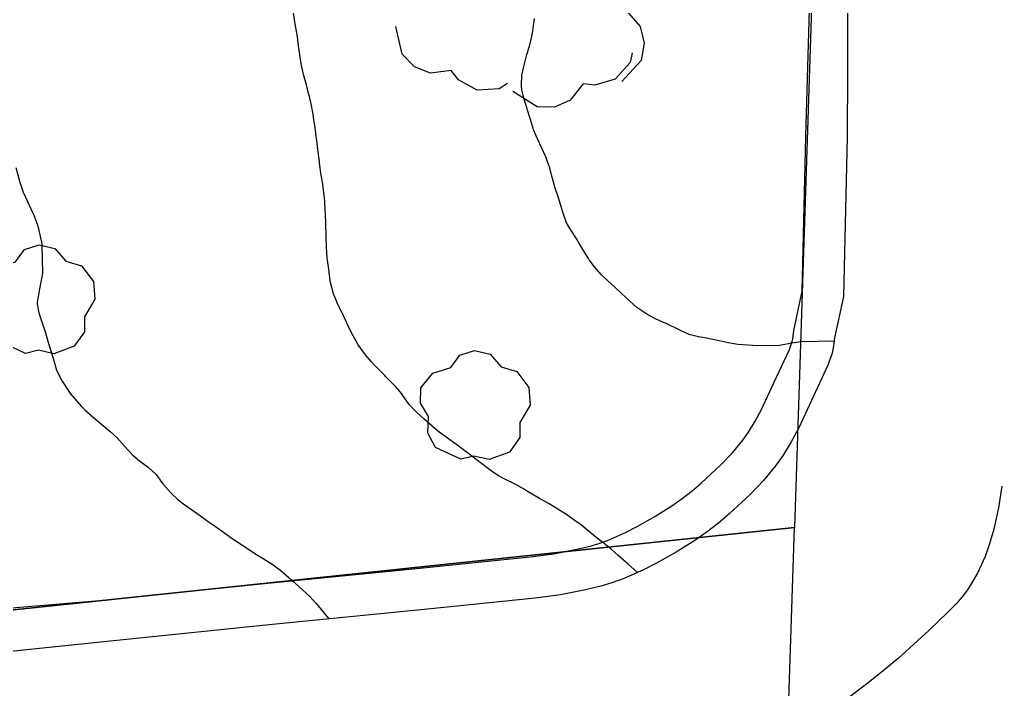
# Model space of a CAD drawing. Extents: x 483350 to 484165, y 4631134 to 4631561.
# Drawn here: x 483971.46 to 484006.58, y 4631310.41 to 4631334.36 of the extents above; entities that cross this region are included whole.
import ezdxf

# ---------------------------------------------------------------- set-up
doc = ezdxf.new("R2010")
doc.units = 0
doc.header["$MEASUREMENT"] = 0
doc.layers.add('1000_corbes', color=35, linetype='Continuous', plot=False)
doc.layers.add('_arees', color=31, linetype='Continuous', plot=False)
doc.layers.add('_POUM POLIGON', color=5, linetype='Continuous', lineweight=30)
doc.layers.add('illes', color=252, linetype='Continuous')
doc.layers.add('voreres', color=252, linetype='Continuous')
doc.layers.add('vegetació_ boscos', color=7, linetype='Continuous', true_color=0x8bb078)
doc.layers.add('vegetació_arbres', color=7, linetype='Continuous', true_color=0x8bb078)

msp = doc.modelspace()

# ---------------------------------------------------------------- linework, layer by layer
at = {"layer": '1000_corbes', "flags": 128}
for points in [[(483993.559, 4631314.583), (483993.231, 4631314.879), (483992.877, 4631315.197), (483992.604, 4631315.435), (483992.366, 4631315.625), (483992.071, 4631315.848), (483991.8, 4631316.081), (483991.559, 4631316.282), (483991.334, 4631316.436), (483991.006, 4631316.673), (483990.719, 4631316.853), (483990.406, 4631317.038), (483990.064, 4631317.235), (483989.589, 4631317.512), (483989.48, 4631317.575), (483989.211, 4631317.731), (483988.791, 4631317.932), (483988.59, 4631318.046), (483988.329, 4631318.222), (483987.893, 4631318.554), (483987.731, 4631318.673), (483987.385, 4631318.937), (483987.099, 4631319.149), (483986.986, 4631319.232), (483986.725, 4631319.424), (483986.469, 4631319.608), (483986.315, 4631319.733), (483985.933, 4631320.075), (483985.681, 4631320.302), (483985.639, 4631320.34), (483985.395, 4631320.594), (483985.17, 4631320.918), (483985.129, 4631320.971), (483984.918, 4631321.228), (483984.564, 4631321.59), (483984.52, 4631321.632), (483984.229, 4631321.924), (483984.038, 4631322.133), (483983.833, 4631322.372), (483983.574, 4631322.727), (483983.507, 4631322.832), (483983.335, 4631323.154), (483983.172, 4631323.506), (483983.142, 4631323.568), (483983.006, 4631323.851), (483982.836, 4631324.2), (483982.806, 4631324.263), (483982.685, 4631324.549), (483982.583, 4631324.959), (483982.574, 4631325.018), (483982.521, 4631325.434), (483982.474, 4631325.762), (483982.467, 4631325.828), (483982.438, 4631326.22), (483982.428, 4631326.613), (483982.427, 4631326.681), (483982.418, 4631327.021), (483982.399, 4631327.444), (483982.396, 4631327.517), (483982.381, 4631327.891), (483982.322, 4631328.361), (483982.305, 4631328.488), (483982.253, 4631328.795), (483982.193, 4631329.228), (483982.186, 4631329.289), (483982.134, 4631329.709), (483982.093, 4631330.034), (483982.085, 4631330.1), (483982.033, 4631330.503), (483981.979, 4631330.842), (483981.968, 4631330.908), (483981.901, 4631331.292), (483981.814, 4631331.655), (483981.798, 4631331.715), (483981.719, 4631332.021), (483981.616, 4631332.391), (483981.6, 4631332.454), (483981.533, 4631332.78), (483981.46, 4631333.261), (483981.448, 4631333.328), (483981.403, 4631333.742), (483981.322, 4631334.214), (483981.311, 4631334.28), (483981.234, 4631334.759)], [(483993.559, 4631314.583), (483993.231, 4631314.879), (483992.877, 4631315.197), (483992.604, 4631315.435), (483992.366, 4631315.625), (483992.071, 4631315.848), (483991.8, 4631316.081), (483991.559, 4631316.282), (483991.334, 4631316.436), (483991.006, 4631316.673), (483990.719, 4631316.853), (483990.406, 4631317.038), (483990.064, 4631317.235), (483989.589, 4631317.512), (483989.48, 4631317.575), (483989.211, 4631317.731), (483988.791, 4631317.932), (483988.59, 4631318.046), (483988.329, 4631318.222), (483987.893, 4631318.554), (483987.731, 4631318.673), (483987.385, 4631318.937), (483987.099, 4631319.149), (483986.986, 4631319.232), (483986.725, 4631319.424), (483986.469, 4631319.608), (483986.315, 4631319.733), (483985.933, 4631320.075), (483985.681, 4631320.302), (483985.639, 4631320.34), (483985.395, 4631320.594), (483985.17, 4631320.918), (483985.129, 4631320.971), (483984.918, 4631321.228), (483984.564, 4631321.59), (483984.52, 4631321.632), (483984.229, 4631321.924), (483984.038, 4631322.133), (483983.833, 4631322.372), (483983.574, 4631322.727), (483983.507, 4631322.832), (483983.335, 4631323.154), (483983.172, 4631323.506), (483983.142, 4631323.568), (483983.006, 4631323.851), (483982.836, 4631324.2), (483982.806, 4631324.263), (483982.685, 4631324.549), (483982.583, 4631324.959), (483982.574, 4631325.018), (483982.521, 4631325.434), (483982.474, 4631325.762), (483982.467, 4631325.828), (483982.438, 4631326.22), (483982.428, 4631326.613), (483982.427, 4631326.681), (483982.418, 4631327.021), (483982.399, 4631327.444), (483982.396, 4631327.517), (483982.381, 4631327.891), (483982.322, 4631328.361), (483982.305, 4631328.488), (483982.253, 4631328.795), (483982.193, 4631329.228), (483982.186, 4631329.289), (483982.134, 4631329.709), (483982.093, 4631330.034), (483982.085, 4631330.1), (483982.033, 4631330.503), (483981.979, 4631330.842), (483981.968, 4631330.908), (483981.901, 4631331.292), (483981.814, 4631331.655), (483981.798, 4631331.715), (483981.719, 4631332.021), (483981.616, 4631332.391), (483981.6, 4631332.454), (483981.533, 4631332.78), (483981.46, 4631333.261), (483981.448, 4631333.328), (483981.403, 4631333.742), (483981.322, 4631334.214), (483981.311, 4631334.28), (483981.234, 4631334.759)], [(484000.601, 4631322.857), (483999.423, 4631322.838), (483999.079, 4631322.793), (483998.718, 4631322.722), (483998.626, 4631322.708), (483997.863, 4631322.695), (483997.147, 4631322.743), (483996.808, 4631322.797), (483996.484, 4631322.871), (483996.429, 4631322.884), (483996.029, 4631322.963), (483995.748, 4631323.012), (483995.406, 4631323.096), (483995.106, 4631323.238), (483994.562, 4631323.501), (483994.513, 4631323.521), (483994.178, 4631323.672), (483993.902, 4631323.823), (483993.858, 4631323.852), (483993.54, 4631324.069), (483993.288, 4631324.288), (483993.249, 4631324.326), (483992.997, 4631324.566), (483992.754, 4631324.787), (483992.518, 4631325), (483992.265, 4631325.238), (483992.024, 4631325.515), (483991.838, 4631325.771), (483991.808, 4631325.814), (483991.606, 4631326.133), (483991.441, 4631326.427), (483991.413, 4631326.477), (483991.171, 4631326.851), (483991.029, 4631327.097), (483990.905, 4631327.432), (483990.82, 4631327.713), (483990.728, 4631328.024), (483990.607, 4631328.371), (483990.591, 4631328.419), (483990.509, 4631328.728), (483990.412, 4631329.092), (483990.396, 4631329.141), (483990.286, 4631329.455), (483990.14, 4631329.765), (483989.983, 4631330.09), (483989.849, 4631330.417), (483989.834, 4631330.463), (483989.735, 4631330.783), (483989.633, 4631331.118), (483989.616, 4631331.165), (483989.504, 4631331.513), (483989.423, 4631331.847), (483989.409, 4631332.003), (483989.427, 4631332.374), (483989.497, 4631332.683), (483989.508, 4631332.734), (483989.607, 4631333.106), (483989.697, 4631333.415), (483989.736, 4631333.552), (483989.811, 4631333.877), (483989.879, 4631334.398)], [(484000.601, 4631322.857), (483999.423, 4631322.838), (483999.079, 4631322.793), (483998.718, 4631322.722), (483998.626, 4631322.708), (483997.863, 4631322.695), (483997.147, 4631322.743), (483996.808, 4631322.797), (483996.484, 4631322.871), (483996.429, 4631322.884), (483996.029, 4631322.963), (483995.748, 4631323.012), (483995.406, 4631323.096), (483995.106, 4631323.238), (483994.562, 4631323.501), (483994.513, 4631323.521), (483994.178, 4631323.672), (483993.902, 4631323.823), (483993.858, 4631323.852), (483993.54, 4631324.069), (483993.288, 4631324.288), (483993.249, 4631324.326), (483992.997, 4631324.566), (483992.754, 4631324.787), (483992.518, 4631325), (483992.265, 4631325.238), (483992.024, 4631325.515), (483991.838, 4631325.771), (483991.808, 4631325.814), (483991.606, 4631326.133), (483991.441, 4631326.427), (483991.413, 4631326.477), (483991.171, 4631326.851), (483991.029, 4631327.097), (483990.905, 4631327.432), (483990.82, 4631327.713), (483990.728, 4631328.024), (483990.607, 4631328.371), (483990.591, 4631328.419), (483990.509, 4631328.728), (483990.412, 4631329.092), (483990.396, 4631329.141), (483990.286, 4631329.455), (483990.14, 4631329.765), (483989.983, 4631330.09), (483989.849, 4631330.417), (483989.834, 4631330.463), (483989.735, 4631330.783), (483989.633, 4631331.118), (483989.616, 4631331.165), (483989.504, 4631331.513), (483989.423, 4631331.847), (483989.409, 4631332.003), (483989.427, 4631332.374), (483989.497, 4631332.683), (483989.508, 4631332.734), (483989.607, 4631333.106), (483989.697, 4631333.415), (483989.736, 4631333.552), (483989.811, 4631333.877), (483989.879, 4631334.398)], [(483971.324, 4631329.066), (483971.47, 4631328.547), (483971.49, 4631328.48), (483971.588, 4631328.185), (483971.752, 4631327.835), (483971.916, 4631327.488), (483971.98, 4631327.344), (483972.115, 4631326.97), (483972.244, 4631326.397), (483972.252, 4631326.316), (483972.282, 4631325.294), (483972.272, 4631325.217), (483972.186, 4631324.791), (483972.092, 4631324.259), (483972.095, 4631324.184), (483972.147, 4631323.874), (483972.352, 4631323.268), (483972.373, 4631323.201), (483972.472, 4631322.857), (483972.634, 4631322.323), (483972.656, 4631322.255), (483972.778, 4631321.819), (483972.983, 4631321.431), (483973.026, 4631321.356), (483973.266, 4631320.992), (483973.676, 4631320.518), (483973.797, 4631320.407), (483974.097, 4631320.137), (483974.397, 4631319.875), (483974.697, 4631319.626), (483974.937, 4631319.413), (483975.219, 4631319.102), (483975.509, 4631318.782), (483975.747, 4631318.586), (483976.056, 4631318.354), (483976.341, 4631318.086), (483976.546, 4631317.811), (483976.582, 4631317.762), (483976.866, 4631317.431), (483977.132, 4631317.191), (483977.371, 4631317.006), (483977.689, 4631316.779), (483977.931, 4631316.609), (483978.211, 4631316.411), (483978.499, 4631316.202), (483978.974, 4631315.875), (483979.034, 4631315.831), (483979.466, 4631315.537), (483979.875, 4631315.268), (483980.168, 4631315.088), (483980.494, 4631314.882), (483980.804, 4631314.655), (483981.106, 4631314.396), (483981.334, 4631314.191), (483981.577, 4631313.972), (483981.838, 4631313.726), (483982.059, 4631313.484), (483982.197, 4631313.327), (483982.525, 4631312.927)], [(483971.324, 4631329.066), (483971.47, 4631328.547), (483971.49, 4631328.48), (483971.588, 4631328.185), (483971.752, 4631327.835), (483971.916, 4631327.488), (483971.98, 4631327.344), (483972.115, 4631326.97), (483972.244, 4631326.397), (483972.252, 4631326.316), (483972.282, 4631325.294), (483972.272, 4631325.217), (483972.186, 4631324.791), (483972.092, 4631324.259), (483972.095, 4631324.184), (483972.147, 4631323.874), (483972.352, 4631323.268), (483972.373, 4631323.201), (483972.472, 4631322.857), (483972.634, 4631322.323), (483972.656, 4631322.255), (483972.778, 4631321.819), (483972.983, 4631321.431), (483973.026, 4631321.356), (483973.266, 4631320.992), (483973.676, 4631320.518), (483973.797, 4631320.407), (483974.097, 4631320.137), (483974.397, 4631319.875), (483974.697, 4631319.626), (483974.937, 4631319.413), (483975.219, 4631319.102), (483975.509, 4631318.782), (483975.747, 4631318.586), (483976.056, 4631318.354), (483976.341, 4631318.086), (483976.546, 4631317.811), (483976.582, 4631317.762), (483976.866, 4631317.431), (483977.132, 4631317.191), (483977.371, 4631317.006), (483977.689, 4631316.779), (483977.931, 4631316.609), (483978.211, 4631316.411), (483978.499, 4631316.202), (483978.974, 4631315.875), (483979.034, 4631315.831), (483979.466, 4631315.537), (483979.875, 4631315.268), (483980.168, 4631315.088), (483980.494, 4631314.882), (483980.804, 4631314.655), (483981.106, 4631314.396), (483981.334, 4631314.191), (483981.577, 4631313.972), (483981.838, 4631313.726), (483982.059, 4631313.484), (483982.197, 4631313.327), (483982.525, 4631312.927)]]:
    msp.add_lwpolyline(points, dxfattribs=at)
at = {"layer": '_arees', "ltscale": 10}
msp.add_lwpolyline([(483999.177, 4631316.198), (483953.595, 4631311.39), (483949.089, 4631310.983), (483945.65, 4631310.625), (483955.254, 4631291.771, 0.305102), (483959.645, 4631289.33), (483994.414, 4631292.288, 0.38009), (483998.531, 4631296.624)], format="xyb", close=True, dxfattribs=at)
at = {"layer": '_POUM POLIGON'}
msp.add_line((484001.062, 4631373.274), (483999.177, 4631316.198), dxfattribs=at)
at = {"layer": '_POUM POLIGON', "linetype": 'Continuous'}
msp.add_lwpolyline([(483945.626, 4631310.67), (483953.595, 4631311.39), (483999.177, 4631316.198)], dxfattribs=at)
at = {"layer": 'illes', "flags": 128}
msp.add_lwpolyline([(483967.029, 4631312.973), (483974.313, 4631313.587), (483977.211, 4631313.885), (483980.107, 4631314.178), (483985.894, 4631314.759), (483989.729, 4631315.148), (483990.567, 4631315.26), (483991.388, 4631315.42), (483991.913, 4631315.546), (483992.214, 4631315.635), (483992.492, 4631315.736), (483993.129, 4631316.021), (483993.546, 4631316.234), (483994.186, 4631316.59), (483994.791, 4631316.969), (483995.166, 4631317.233), (483995.522, 4631317.509), (483995.858, 4631317.793), (483996.545, 4631318.439), (483996.957, 4631318.872), (483997.327, 4631319.317), (483997.533, 4631319.606), (483997.774, 4631320), (483997.995, 4631320.412), (483998.446, 4631321.368), (483998.997, 4631322.559), (483999.093, 4631322.845), (483999.116, 4631322.949), (483999.152, 4631323.243), (483999.456, 4631324.646), (483999.585, 4631330.192), (484000.262, 4631353.652)], dxfattribs=at)
msp.add_lwpolyline([(483967.029, 4631312.973), (483974.313, 4631313.587), (483977.211, 4631313.885), (483980.107, 4631314.178), (483985.894, 4631314.759), (483989.729, 4631315.148), (483990.567, 4631315.26), (483991.388, 4631315.42), (483991.913, 4631315.546), (483992.214, 4631315.635), (483992.492, 4631315.736), (483993.129, 4631316.021), (483993.546, 4631316.234), (483994.186, 4631316.59), (483994.791, 4631316.969), (483995.166, 4631317.233), (483995.522, 4631317.509), (483995.858, 4631317.793), (483996.545, 4631318.439), (483996.957, 4631318.872), (483997.327, 4631319.317), (483997.533, 4631319.606), (483997.774, 4631320), (483997.995, 4631320.412), (483998.446, 4631321.368), (483998.997, 4631322.559), (483999.093, 4631322.845), (483999.116, 4631322.949), (483999.152, 4631323.243), (483999.456, 4631324.646), (483999.585, 4631330.192), (484000.262, 4631353.652)], dxfattribs=at)
at = {"layer": 'vegetació_ boscos', "flags": 128}
for points in [[(483992.386, 4631336.584), (483992.72, 4631336.453), (483993.21, 4631335.83), (483993.294, 4631335.074), (483993.168, 4631334.669), (483993.661, 4631334.112), (483993.808, 4631333.518), (483993.69, 4631332.9), (483993.001, 4631332.144)], [(483992.386, 4631336.584), (483992.72, 4631336.453), (483993.21, 4631335.83), (483993.294, 4631335.074), (483993.168, 4631334.669), (483993.661, 4631334.112), (483993.808, 4631333.518), (483993.69, 4631332.9), (483993.001, 4631332.144)], [(483988.915, 4631332.08), (483988.617, 4631331.882), (483987.826, 4631331.837), (483987.158, 4631332.2), (483986.897, 4631332.534), (483986.158, 4631332.449), (483985.587, 4631332.668), (483985.148, 4631333.119), (483984.922, 4631334.116)], [(483988.915, 4631332.08), (483988.617, 4631331.882), (483987.826, 4631331.837), (483987.158, 4631332.2), (483986.897, 4631332.534), (483986.158, 4631332.449), (483985.587, 4631332.668), (483985.148, 4631333.119), (483984.922, 4631334.116)], [(483993.367, 4631333.172), (483993.296, 4631332.821), (483992.769, 4631332.229), (483992.04, 4631332.013), (483991.619, 4631332.066), (483991.157, 4631331.482), (483990.598, 4631331.234), (483989.969, 4631331.242), (483989.104, 4631331.787)], [(483993.367, 4631333.172), (483993.296, 4631332.821), (483992.769, 4631332.229), (483992.04, 4631332.013), (483991.619, 4631332.066), (483991.157, 4631331.482), (483990.598, 4631331.234), (483989.969, 4631331.242), (483989.104, 4631331.787)]]:
    msp.add_lwpolyline(points, dxfattribs=at)
at = {"layer": 'vegetació_arbres', "flags": 128}
for points in [[(483971.677, 4631322.422), (483970.769, 4631322.846), (483970.487, 4631323.354), (483970.509, 4631323.952), (483970.233, 4631324.432), (483970.241, 4631324.98), (483970.673, 4631325.502), (483971.313, 4631325.7), (483971.641, 4631326.14), (483972.157, 4631326.306), (483972.725, 4631326.176), (483973.117, 4631325.722), (483973.679, 4631325.556), (483974.105, 4631324.988), (483974.153, 4631324.362), (483973.777, 4631323.732), (483973.777, 4631323.196), (483973.413, 4631322.676), (483972.689, 4631322.408), (483972.135, 4631322.532), (483971.677, 4631322.422)], [(483971.677, 4631322.422), (483970.769, 4631322.846), (483970.487, 4631323.354), (483970.509, 4631323.952), (483970.233, 4631324.432), (483970.241, 4631324.98), (483970.673, 4631325.502), (483971.313, 4631325.7), (483971.641, 4631326.14), (483972.157, 4631326.306), (483972.725, 4631326.176), (483973.117, 4631325.722), (483973.679, 4631325.556), (483974.105, 4631324.988), (483974.153, 4631324.362), (483973.777, 4631323.732), (483973.777, 4631323.196), (483973.413, 4631322.676), (483972.689, 4631322.408), (483972.135, 4631322.532), (483971.677, 4631322.422)], [(483987.25, 4631318.636), (483986.342, 4631319.06), (483986.06, 4631319.568), (483986.082, 4631320.166), (483985.806, 4631320.646), (483985.814, 4631321.194), (483986.246, 4631321.716), (483986.886, 4631321.914), (483987.214, 4631322.354), (483987.73, 4631322.52), (483988.298, 4631322.39), (483988.69, 4631321.936), (483989.252, 4631321.77), (483989.678, 4631321.202), (483989.726, 4631320.576), (483989.35, 4631319.946), (483989.35, 4631319.41), (483988.986, 4631318.89), (483988.262, 4631318.622), (483987.708, 4631318.746), (483987.25, 4631318.636)], [(483987.25, 4631318.636), (483986.342, 4631319.06), (483986.06, 4631319.568), (483986.082, 4631320.166), (483985.806, 4631320.646), (483985.814, 4631321.194), (483986.246, 4631321.716), (483986.886, 4631321.914), (483987.214, 4631322.354), (483987.73, 4631322.52), (483988.298, 4631322.39), (483988.69, 4631321.936), (483989.252, 4631321.77), (483989.678, 4631321.202), (483989.726, 4631320.576), (483989.35, 4631319.946), (483989.35, 4631319.41), (483988.986, 4631318.89), (483988.262, 4631318.622), (483987.708, 4631318.746), (483987.25, 4631318.636)]]:
    msp.add_lwpolyline(points, dxfattribs=at)
at = {"layer": 'voreres', "flags": 128}
for points in [[(484001.076, 4631334.959), (484001.072, 4631332.556), (484001.068, 4631330.152)], [(484001.076, 4631334.959), (484001.072, 4631332.556), (484001.068, 4631330.152)], [(484001.068, 4631330.152), (484000.936, 4631324.46), (484000.616, 4631322.984), (484000.58, 4631322.687), (484000.523, 4631322.434), (484000.377, 4631322), (483999.79, 4631320.732), (483999.321, 4631319.738), (483999.062, 4631319.255), (483998.773, 4631318.783), (483998.506, 4631318.407), (483998.068, 4631317.88), (483997.593, 4631317.382), (483996.848, 4631316.681), (483996.458, 4631316.352), (483996.052, 4631316.037), (483995.617, 4631315.73), (483994.945, 4631315.309), (483994.249, 4631314.922), (483993.776, 4631314.68), (483993.056, 4631314.358), (483992.685, 4631314.223), (483992.303, 4631314.11), (483991.708, 4631313.967), (483990.812, 4631313.793), (483989.909, 4631313.672), (483986.051, 4631313.281), (483980.264, 4631312.7), (483977.369, 4631312.407), (483974.472, 4631312.109), (483966.755, 4631311.308)], [(484001.068, 4631330.152), (484000.936, 4631324.46), (484000.616, 4631322.984), (484000.58, 4631322.687), (484000.523, 4631322.434), (484000.377, 4631322), (483999.79, 4631320.732), (483999.321, 4631319.738), (483999.062, 4631319.255), (483998.773, 4631318.783), (483998.506, 4631318.407), (483998.068, 4631317.88), (483997.593, 4631317.382), (483996.848, 4631316.681), (483996.458, 4631316.352), (483996.052, 4631316.037), (483995.617, 4631315.73), (483994.945, 4631315.309), (483994.249, 4631314.922), (483993.776, 4631314.68), (483993.056, 4631314.358), (483992.685, 4631314.223), (483992.303, 4631314.11), (483991.708, 4631313.967), (483990.812, 4631313.793), (483989.909, 4631313.672), (483986.051, 4631313.281), (483980.264, 4631312.7), (483977.369, 4631312.407), (483974.472, 4631312.109), (483966.755, 4631311.308)], [(484006.602, 4631317.677), (484006.48, 4631316.905), (484006.306, 4631316.135), (484006.146, 4631315.572), (484005.998, 4631315.162), (484005.727, 4631314.568), (484005.391, 4631314.002), (484005.232, 4631313.783), (484004.974, 4631313.48), (484004.694, 4631313.193), (484003.987, 4631312.511), (484002.901, 4631311.526), (484002.337, 4631311.052), (484001.753, 4631310.592), (484001.024, 4631310.049), (484000.465, 4631309.666), (484000.036, 4631309.403), (483999.367, 4631309.059), (483999.021, 4631308.916), (483998.664, 4631308.795), (483996.486, 4631308.142), (483994.309, 4631307.49)], [(484006.602, 4631317.677), (484006.48, 4631316.905), (484006.306, 4631316.135), (484006.146, 4631315.572), (484005.998, 4631315.162), (484005.727, 4631314.568), (484005.391, 4631314.002), (484005.232, 4631313.783), (484004.974, 4631313.48), (484004.694, 4631313.193), (484003.987, 4631312.511), (484002.901, 4631311.526), (484002.337, 4631311.052), (484001.753, 4631310.592), (484001.024, 4631310.049), (484000.465, 4631309.666), (484000.036, 4631309.403), (483999.367, 4631309.059), (483999.021, 4631308.916), (483998.664, 4631308.795), (483996.486, 4631308.142), (483994.309, 4631307.49)]]:
    msp.add_lwpolyline(points, dxfattribs=at)

doc.saveas('drawing.dxf')
